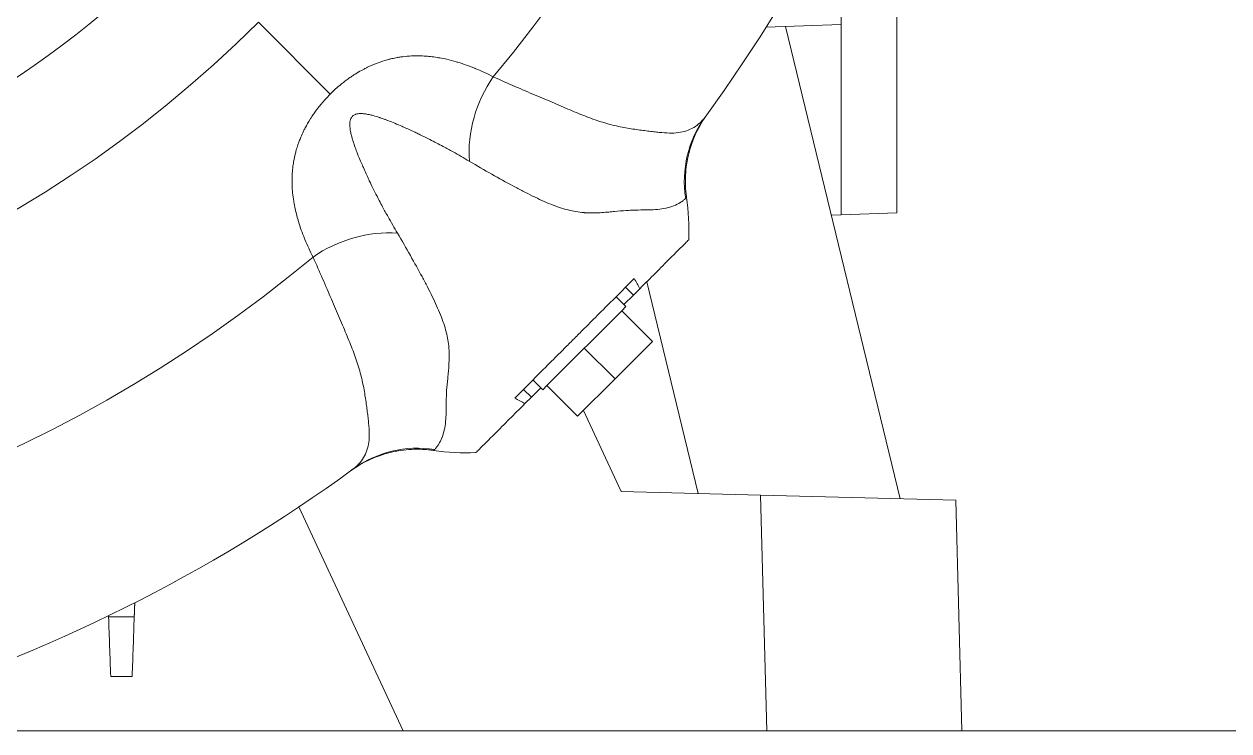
# Model space of a CAD drawing. Header units: millimetres. Extents: x 14484 to 44106, y -7531 to -758.
# Drawn here: x 23159.4 to 23375.6, y -2156 to -2029.1 of the extents above; entities that cross this region are included whole.
import ezdxf

# ---------------------------------------------------------------- set-up
doc = ezdxf.new("R2010")
doc.units = ezdxf.units.MM
doc.header["$LTSCALE"] = 15
doc.layers.add('IA-DIBUJO', color=3, linetype='Continuous', lineweight=30)

# ---------------------------------------------------------------- blocks, each defined once
blk = doc.blocks.new('A$Cd577ae4d')
at = {"color": 0, "linetype": 'Continuous', "lineweight": 0, "extrusion": (1.22465e-16, 1, -2.22045e-16)}
for p, q in [((-256.82, -120.31), (-256.82, -116.45)), ((-266.82, -116.8), (-266.82, -154.1)), ((-267.4, -205.39), (-246.82, -120.66)), ((-243.32, -120.78), (-256.82, -120.31)), ((-256.82, -120.31), (-256.82, -154.45)), ((-165.12, -132.77), (-152.22, -119.87)), ((-214.46, -137.96), (-214.46, -137.96)), ((-266.82, -154.1), (-256.82, -154.45)), ((-255.04, -154.51), (-256.82, -154.45)), ((-221.93, -166.45), (-231.15, -204.44)), ((-220.68, -167.7), (-219.52, -168.86)), ((-218.11, -167.44), (-219.52, -168.86)), ((-219.52, -168.86), (-217.82, -170.55)), ((-218.18, -170.91), (-216.41, -169.14)), ((-222.95, -177.17), (-217.44, -171.65)), ((-218.18, -170.91), (-217.44, -171.65)), ((-216.89, -172.2), (-217.44, -171.65)), ((-216.89, -172.2), (-211.27, -177.82)), ((-216.23, -183.88), (-222.95, -177.17)), ((-216.23, -183.88), (-210.72, -178.37)), ((-210.72, -178.37), (-211.27, -177.82)), ((-210.17, -178.92), (-210.72, -178.37)), ((-210.17, -178.92), (-204.55, -184.54)), ((-170.31, -182.11), (-170.31, -182.11)), ((-209.52, -190.6), (-216.23, -183.88)), ((-209.52, -190.6), (-204, -185.09)), ((-204, -185.09), (-204.55, -184.54)), ((-204, -185.09), (-203.26, -185.83)), ((-203.26, -185.83), (-201.49, -184.06)), ((-202.9, -185.47), (-201.21, -187.17)), ((-199.79, -185.76), (-201.21, -187.17)), ((-201.21, -187.17), (-200.05, -188.33)), ((-210.56, -189.55), (-217.34, -204.08)), ((-242.36, -204.73), (-277.4, -205.65)), ((-242.36, -204.73), (-243.47, -247.05)), ((-242.36, -204.73), (-217.34, -204.08)), ((-278.48, -247.05), (-277.4, -205.65)), ((-159.48, -206.86), (-178.22, -247.05)), ((-129.57, -237.26), (-125.71, -237.26)), ((-243.47, -247.05), (-278.48, -247.05)), ((-178.22, -247.05), (-243.47, -247.05))]:
    blk.add_line(p, q, dxfattribs=at)
at = {"color": 0, "linetype": 'Continuous', "lineweight": 0, "extrusion": (-2.71926e-32, -2.22045e-16, -1)}
for radius, start, end in [(287.5, 323.9362, 36.0638), (253.05, 320.1867, 39.8133), (215.27, 135, 315), (195.27, 199.8635, 315), (253.05, 230.1867, 309.8133), (287.5, 286.9574, 306.0638)]:
    blk.add_arc((0, 32.35), radius, start, end, dxfattribs=at)
at = {"color": 0, "linetype": 'Continuous', "lineweight": 0, "extrusion": (-1.2326e-32, -2.22045e-16, -1)}
blk.add_ellipse((-206.9, -140.11), major_axis=(8.45, -18.13), ratio=0.805393, start_param=-1.780601, end_param=-0.96562, dxfattribs=at)
at = {"color": 0, "linetype": 'Continuous', "lineweight": 0, "extrusion": (-4.93038e-32, -2.22045e-16, -1)}
blk.add_ellipse((-248.57, -148.67), major_axis=(16.17, 11.77), ratio=0.985839, start_param=0, end_param=0.778497, dxfattribs=at)
at = {"color": 0, "linetype": 'Continuous', "lineweight": 0, "extrusion": (-2.71315e-32, -2.22045e-16, -1)}
blk.add_ellipse((-192.43, -157.16), major_axis=(0.03, -38.65), ratio=0.959016, start_param=1.52602, end_param=1.723561, dxfattribs=at)
at = {"color": 0, "linetype": 'Continuous', "lineweight": 0}
for centre, major_axis, ratio, start_param, end_param in [((-172.46, -174.55), (-18.13, 8.45), 0.805393, -1.780601, -0.96562), ((-181.02, -216.22), (11.77, 16.17), 0.985839, 0, 0.778497)]:
    blk.add_ellipse(centre, major_axis=major_axis, ratio=ratio, start_param=start_param, end_param=end_param, dxfattribs=at)
at = {"color": 0, "linetype": 'Continuous', "lineweight": 0, "extrusion": (-2.72519e-32, -2.22045e-16, -1)}
blk.add_ellipse((-189.51, -160.08), major_axis=(-38.65, 0.03), ratio=0.959016, start_param=-1.723561, end_param=-1.52602, dxfattribs=at)
at = {"color": 0, "linetype": 'Continuous', "lineweight": 0}
for points, knots in [([(-194.38, -129.68), (-193.33, -129.14), (-192.28, -128.65), (-191.23, -128.22), (-191.17, -128.19), (-191.12, -128.17), (-191.07, -128.15), (-190.07, -127.74), (-189.06, -127.38), (-188.04, -127.07), (-187.93, -127.04), (-187.83, -127.01), (-187.73, -126.98), (-187.17, -126.82), (-186.61, -126.67), (-186.04, -126.54), (-185.62, -126.44), (-185.2, -126.36), (-184.77, -126.28), (-184.62, -126.26), (-184.48, -126.23), (-184.33, -126.21), (-183.92, -126.14), (-183.51, -126.09), (-183.09, -126.04), (-182.92, -126.02), (-182.75, -126.01), (-182.58, -125.99), (-182.18, -125.96), (-181.78, -125.93), (-181.37, -125.92), (-181.18, -125.92), (-180.99, -125.91), (-180.8, -125.91), (-179.82, -125.91), (-178.82, -125.97), (-177.78, -126.12), (-177.56, -126.15), (-177.33, -126.19), (-177.11, -126.23), (-176.79, -126.28), (-176.47, -126.35), (-176.15, -126.42), (-176.06, -126.45), (-175.97, -126.47), (-175.87, -126.49), (-175.64, -126.55), (-175.41, -126.61), (-175.18, -126.67), (-174.76, -126.79), (-174.33, -126.93), (-173.89, -127.09), (-173.67, -127.17), (-173.44, -127.25), (-173.21, -127.34), (-172.75, -127.53), (-172.28, -127.73), (-171.81, -127.96), (-171.6, -128.06), (-171.39, -128.17), (-171.18, -128.28), (-171.03, -128.36), (-170.87, -128.44), (-170.71, -128.53), (-170.34, -128.73), (-169.97, -128.95), (-169.6, -129.19), (-169.44, -129.29), (-169.28, -129.39), (-169.12, -129.5), (-168.9, -129.64), (-168.69, -129.78), (-168.47, -129.94), (-168.34, -130.03), (-168.21, -130.12), (-168.09, -130.22), (-168.02, -130.26), (-167.96, -130.31), (-167.9, -130.35), (-167.71, -130.5), (-167.52, -130.64), (-167.33, -130.8), (-167.24, -130.87), (-167.15, -130.94), (-167.06, -131.01), (-166.39, -131.56), (-165.75, -132.14), (-165.12, -132.77)], [0, 0, 0, 0, 0.00595528, 0.00595528, 0.00595528, 0.00625049, 0.00625049, 0.00625049, 0.01191056, 0.01191056, 0.01191056, 0.01247241, 0.01247241, 0.01247241, 0.01557087, 0.01557087, 0.01557087, 0.01786584, 0.01786584, 0.01786584, 0.01865949, 0.01865949, 0.01865949, 0.02084347, 0.02084347, 0.02084347, 0.0217368, 0.0217368, 0.0217368, 0.02382111, 0.02382111, 0.02382111, 0.02479926, 0.02479926, 0.02479926, 0.02977639, 0.02977639, 0.02977639, 0.03084314, 0.03084314, 0.03084314, 0.03233205, 0.03233205, 0.03233205, 0.03275403, 0.03275403, 0.03275403, 0.03380857, 0.03380857, 0.03380857, 0.03573167, 0.03573167, 0.03573167, 0.03671863, 0.03671863, 0.03671863, 0.03870931, 0.03870931, 0.03870931, 0.03956076, 0.03956076, 0.03956076, 0.04019813, 0.04019813, 0.04019813, 0.04168695, 0.04168695, 0.04168695, 0.04232697, 0.04232697, 0.04232697, 0.04317577, 0.04317577, 0.04317577, 0.04368042, 0.04368042, 0.04368042, 0.04392018, 0.04392018, 0.04392018, 0.04466459, 0.04466459, 0.04466459, 0.04501355, 0.04501355, 0.04501355, 0.04764223, 0.04764223, 0.04764223, 0.04764223]), ([(-232.4, -136.9), (-232.28, -137.07), (-232.14, -137.24), (-231.98, -137.41), (-231.83, -137.58), (-231.67, -137.75), (-231.49, -137.91), (-231.14, -138.23), (-230.76, -138.51), (-230.35, -138.76), (-229.94, -139), (-229.5, -139.21), (-229.04, -139.36), (-228.58, -139.52), (-228.1, -139.63), (-227.59, -139.69), (-227.08, -139.76), (-226.54, -139.78), (-225.98, -139.77), (-225.41, -139.76), (-224.81, -139.72), (-224.17, -139.65), (-223.85, -139.62), (-223.52, -139.59), (-223.17, -139.54), (-222.83, -139.5), (-222.47, -139.46), (-222.11, -139.41), (-221.37, -139.32), (-220.59, -139.22), (-219.76, -139.09), (-219.34, -139.03), (-218.92, -138.96), (-218.49, -138.89), (-218.05, -138.81), (-217.61, -138.73), (-217.16, -138.64), (-216.27, -138.45), (-215.35, -138.22), (-214.41, -137.95), (-213.48, -137.67), (-212.52, -137.35), (-211.55, -136.98), (-210.57, -136.62), (-209.57, -136.22), (-208.54, -135.79), (-207.51, -135.36), (-206.44, -134.9), (-205.34, -134.43), (-204.79, -134.2), (-204.23, -133.95), (-203.65, -133.71), (-203.08, -133.47), (-202.5, -133.22), (-201.91, -132.97), (-200.73, -132.46), (-199.5, -131.94), (-198.25, -131.39), (-196.99, -130.85), (-195.7, -130.28), (-194.38, -129.68)], [0, 0, 0, 0, 0.0036195, 0.0036195, 0.0036195, 0.0072372, 0.0072372, 0.0072372, 0.0144744, 0.0144744, 0.0144744, 0.0217117, 0.0217117, 0.0217117, 0.0289489, 0.0289489, 0.0289489, 0.0361861, 0.0361861, 0.0361861, 0.0434233, 0.0434233, 0.0434233, 0.047044, 0.047044, 0.047044, 0.0506606, 0.0506606, 0.0506606, 0.0578978, 0.0578978, 0.0578978, 0.0615192, 0.0615192, 0.0615192, 0.065135, 0.065135, 0.065135, 0.0723722, 0.0723722, 0.0723722, 0.0796095, 0.0796095, 0.0796095, 0.0868467, 0.0868467, 0.0868467, 0.0940836, 0.0940836, 0.0940836, 0.0977018, 0.0977018, 0.0977018, 0.1013202, 0.1013202, 0.1013202, 0.1085576, 0.1085576, 0.1085576, 0.1157956, 0.1157956, 0.1157956, 0.1157956]), ([(-165.12, -132.77), (-164.81, -133.08), (-164.5, -133.41), (-164.2, -133.73), (-164.16, -133.78), (-164.12, -133.82), (-164.08, -133.87), (-163.82, -134.16), (-163.58, -134.44), (-163.34, -134.73), (-163.27, -134.82), (-163.2, -134.91), (-163.13, -135), (-162.83, -135.37), (-162.55, -135.75), (-162.28, -136.13), (-162.13, -136.35), (-161.98, -136.57), (-161.83, -136.78), (-161.73, -136.95), (-161.62, -137.11), (-161.52, -137.27), (-161.19, -137.81), (-160.89, -138.33), (-160.62, -138.85), (-160.51, -139.06), (-160.41, -139.26), (-160.31, -139.46), (-160.14, -139.82), (-159.98, -140.17), (-159.83, -140.52), (-159.78, -140.64), (-159.73, -140.76), (-159.69, -140.88), (-159.6, -141.11), (-159.51, -141.34), (-159.43, -141.56), (-159.39, -141.67), (-159.35, -141.78), (-159.32, -141.88), (-159.21, -142.21), (-159.11, -142.54), (-159.01, -142.86), (-158.95, -143.09), (-158.89, -143.32), (-158.83, -143.55), (-158.73, -143.96), (-158.65, -144.37), (-158.57, -144.77), (-158.53, -145), (-158.5, -145.22), (-158.47, -145.44), (-158.41, -145.84), (-158.36, -146.24), (-158.33, -146.64), (-158.31, -146.85), (-158.3, -147.05), (-158.29, -147.26), (-158.27, -147.67), (-158.26, -148.07), (-158.26, -148.46), (-158.26, -148.65), (-158.27, -148.84), (-158.27, -149.03), (-158.3, -150.03), (-158.4, -151.01), (-158.56, -151.97), (-158.58, -152.12), (-158.6, -152.27), (-158.63, -152.41), (-158.71, -152.84), (-158.79, -153.26), (-158.89, -153.68), (-159.02, -154.24), (-159.16, -154.81), (-159.33, -155.37), (-159.36, -155.47), (-159.39, -155.57), (-159.42, -155.67), (-159.73, -156.69), (-160.09, -157.71), (-160.5, -158.71), (-160.52, -158.77), (-160.54, -158.82), (-160.56, -158.87), (-161, -159.93), (-161.49, -160.98), (-162.03, -162.03)], [0.04764223, 0.04764223, 0.04764223, 0.04764223, 0.04895057, 0.04895057, 0.04895057, 0.0491311, 0.0491311, 0.0491311, 0.05027257, 0.05027257, 0.05027257, 0.05061997, 0.05061997, 0.05061997, 0.05210884, 0.05210884, 0.05210884, 0.05296312, 0.05296312, 0.05296312, 0.05359771, 0.05359771, 0.05359771, 0.05572842, 0.05572842, 0.05572842, 0.05657545, 0.05657545, 0.05657545, 0.05806432, 0.05806432, 0.05806432, 0.0585735, 0.0585735, 0.0585735, 0.05955319, 0.05955319, 0.05955319, 0.06002185, 0.06002185, 0.06002185, 0.06148457, 0.06148457, 0.06148457, 0.06253093, 0.06253093, 0.06253093, 0.06444688, 0.06444688, 0.06444688, 0.06550867, 0.06550867, 0.06550867, 0.06745155, 0.06745155, 0.06745155, 0.0684864, 0.0684864, 0.0684864, 0.07048939, 0.07048939, 0.07048939, 0.07146414, 0.07146414, 0.07146414, 0.07662118, 0.07662118, 0.07662118, 0.07741962, 0.07741962, 0.07741962, 0.07970791, 0.07970791, 0.07970791, 0.08280614, 0.08280614, 0.08280614, 0.0833751, 0.0833751, 0.0833751, 0.08903213, 0.08903213, 0.08903213, 0.08933058, 0.08933058, 0.08933058, 0.09528606, 0.09528606, 0.09528606, 0.09528606]), ([(-229.07, -151.31), (-229.02, -150.98), (-228.98, -150.65), (-228.92, -149.98), (-228.89, -149.65), (-228.85, -148.66), (-228.85, -148), (-228.95, -146.05), (-229.14, -144.77), (-230.08, -140.96), (-231.2, -138.55), (-232.75, -136.43)], [0, 0, 0, 0, 0.10029, 0.10029, 0.200024, 0.200024, 0.397607, 0.397607, 0.785794, 0.785794, 1.573675, 1.573675, 1.573675, 1.573675]), ([(-177.17, -157.73), (-176.6, -156.77), (-176.04, -155.79), (-175.49, -154.8), (-175.16, -154.22), (-174.84, -153.63), (-174.52, -153.03), (-174.31, -152.64), (-174.1, -152.25), (-173.9, -151.86), (-173.64, -151.37), (-173.39, -150.88), (-173.14, -150.38), (-172.9, -149.9), (-172.65, -149.41), (-172.42, -148.91), (-172.29, -148.65), (-172.16, -148.39), (-172.04, -148.12), (-171.71, -147.42), (-171.38, -146.71), (-171.06, -145.98), (-171, -145.84), (-170.94, -145.7), (-170.88, -145.56), (-170.73, -145.22), (-170.58, -144.88), (-170.44, -144.54), (-170.25, -144.07), (-170.06, -143.6), (-169.88, -143.13), (-169.85, -143.05), (-169.82, -142.97), (-169.79, -142.89), (-169.65, -142.52), (-169.51, -142.15), (-169.39, -141.77), (-169.36, -141.68), (-169.32, -141.58), (-169.29, -141.49), (-169.25, -141.36), (-169.21, -141.24), (-169.18, -141.11), (-169.11, -140.9), (-169.05, -140.69), (-168.99, -140.47), (-168.95, -140.33), (-168.91, -140.18), (-168.88, -140.03), (-168.82, -139.78), (-168.77, -139.54), (-168.72, -139.28), (-168.72, -139.28), (-168.72, -139.27), (-168.72, -139.26), (-168.68, -139), (-168.64, -138.74), (-168.63, -138.46), (-168.62, -138.38), (-168.62, -138.31), (-168.62, -138.23), (-168.62, -138.17), (-168.62, -138.1), (-168.63, -138.04), (-168.63, -137.9), (-168.65, -137.75), (-168.68, -137.6), (-168.69, -137.53), (-168.71, -137.45), (-168.74, -137.37), (-168.76, -137.3), (-168.79, -137.22), (-168.83, -137.14), (-168.84, -137.1), (-168.86, -137.07), (-168.88, -137.03), (-168.91, -136.99), (-168.93, -136.95), (-168.96, -136.92), (-169, -136.86), (-169.05, -136.8), (-169.1, -136.75), (-169.11, -136.74), (-169.12, -136.73), (-169.13, -136.71), (-169.2, -136.65), (-169.27, -136.6), (-169.35, -136.55), (-169.42, -136.51), (-169.5, -136.47), (-169.57, -136.44), (-169.62, -136.42), (-169.67, -136.4), (-169.71, -136.39), (-169.82, -136.35), (-169.93, -136.33), (-170.03, -136.31), (-170.06, -136.31), (-170.09, -136.3), (-170.12, -136.3), (-170.24, -136.29), (-170.35, -136.28), (-170.47, -136.27), (-170.5, -136.27), (-170.54, -136.27), (-170.57, -136.27), (-170.68, -136.27), (-170.78, -136.28), (-170.89, -136.28), (-171.14, -136.3), (-171.38, -136.33), (-171.62, -136.37), (-171.64, -136.37), (-171.67, -136.38), (-171.69, -136.38), (-171.95, -136.43), (-172.2, -136.48), (-172.45, -136.54), (-172.57, -136.57), (-172.69, -136.6), (-172.81, -136.64), (-173.19, -136.74), (-173.55, -136.85), (-173.9, -136.97), (-173.97, -136.99), (-174.03, -137.01), (-174.1, -137.03), (-174.33, -137.11), (-174.55, -137.18), (-174.77, -137.26), (-174.95, -137.33), (-175.12, -137.39), (-175.29, -137.46), (-175.35, -137.48), (-175.41, -137.5), (-175.46, -137.52), (-176.31, -137.85), (-177.14, -138.19), (-177.95, -138.54), (-178.08, -138.6), (-178.2, -138.65), (-178.32, -138.71), (-178.82, -138.92), (-179.31, -139.15), (-179.79, -139.37), (-180.03, -139.48), (-180.27, -139.59), (-180.51, -139.71), (-180.76, -139.83), (-181.02, -139.95), (-181.27, -140.07), (-181.77, -140.31), (-182.26, -140.55), (-182.74, -140.8), (-182.82, -140.84), (-182.9, -140.88), (-182.98, -140.92), (-183.4, -141.13), (-183.81, -141.34), (-184.22, -141.56), (-184.61, -141.76), (-185.01, -141.97), (-185.4, -142.18), (-185.99, -142.5), (-186.58, -142.82), (-187.16, -143.14), (-188.15, -143.69), (-189.12, -144.25), (-190.08, -144.82)], [0, 0, 0, 0, 0.00534815, 0.00534815, 0.00534815, 0.00852092, 0.00852092, 0.00852092, 0.01060285, 0.01060285, 0.01060285, 0.01317616, 0.01317616, 0.01317616, 0.01570595, 0.01570595, 0.01570595, 0.01704183, 0.01704183, 0.01704183, 0.02061041, 0.02061041, 0.02061041, 0.02130229, 0.02130229, 0.02130229, 0.02295858, 0.02295858, 0.02295858, 0.02518752, 0.02518752, 0.02518752, 0.02556275, 0.02556275, 0.02556275, 0.02727164, 0.02727164, 0.02727164, 0.02769298, 0.02769298, 0.02769298, 0.02825313, 0.02825313, 0.02825313, 0.02918685, 0.02918685, 0.02918685, 0.02982321, 0.02982321, 0.02982321, 0.03086206, 0.03086206, 0.03086206, 0.03088832, 0.03088832, 0.03088832, 0.03195343, 0.03195343, 0.03195343, 0.03224274, 0.03224274, 0.03224274, 0.03248599, 0.03248599, 0.03248599, 0.03301855, 0.03301855, 0.03301855, 0.03328415, 0.03328415, 0.03328415, 0.03355111, 0.03355111, 0.03355111, 0.03368242, 0.03368242, 0.03368242, 0.03381738, 0.03381738, 0.03381738, 0.03403412, 0.03403412, 0.03403412, 0.03408366, 0.03408366, 0.03408366, 0.03434994, 0.03434994, 0.03434994, 0.03461622, 0.03461622, 0.03461622, 0.03477874, 0.03477874, 0.03477874, 0.03514878, 0.03514878, 0.03514878, 0.03525373, 0.03525373, 0.03525373, 0.03568133, 0.03568133, 0.03568133, 0.03581171, 0.03581171, 0.03581171, 0.03621389, 0.03621389, 0.03621389, 0.03719292, 0.03719292, 0.03719292, 0.03727901, 0.03727901, 0.03727901, 0.03834412, 0.03834412, 0.03834412, 0.03886413, 0.03886413, 0.03886413, 0.04047435, 0.04047435, 0.04047435, 0.04076879, 0.04076879, 0.04076879, 0.04179849, 0.04179849, 0.04179849, 0.04260458, 0.04260458, 0.04260458, 0.04287309, 0.04287309, 0.04287309, 0.04686504, 0.04686504, 0.04686504, 0.04747404, 0.04747404, 0.04747404, 0.04991832, 0.04991832, 0.04991832, 0.05112549, 0.05112549, 0.05112549, 0.05242113, 0.05242113, 0.05242113, 0.05496743, 0.05496743, 0.05496743, 0.05538595, 0.05538595, 0.05538595, 0.05755168, 0.05755168, 0.05755168, 0.05964641, 0.05964641, 0.05964641, 0.06281272, 0.06281272, 0.06281272, 0.06816733, 0.06816733, 0.06816733, 0.06816733]), ([(-190.08, -144.82), (-191.45, -145.64), (-192.79, -146.41), (-194.1, -147.15), (-194.1, -147.16), (-194.11, -147.16), (-194.11, -147.16), (-195.41, -147.9), (-196.68, -148.59), (-197.9, -149.25), (-197.9, -149.25), (-197.9, -149.25), (-197.91, -149.25), (-198.51, -149.58), (-199.11, -149.89), (-199.7, -150.19), (-200.28, -150.5), (-200.86, -150.79), (-201.42, -151.07), (-201.43, -151.07), (-201.44, -151.07), (-201.45, -151.08), (-202.58, -151.63), (-203.67, -152.13), (-204.71, -152.54), (-204.71, -152.55), (-204.72, -152.55), (-204.72, -152.55), (-205.77, -152.97), (-206.78, -153.31), (-207.75, -153.56), (-207.77, -153.57), (-207.78, -153.57), (-207.8, -153.57), (-208.75, -153.82), (-209.68, -153.97), (-210.59, -154.05), (-210.64, -154.05), (-210.69, -154.06), (-210.75, -154.06), (-211.62, -154.12), (-212.47, -154.12), (-213.3, -154.08), (-213.38, -154.07), (-213.46, -154.07), (-213.54, -154.06), (-213.99, -154.04), (-214.43, -154), (-214.86, -153.97), (-215.21, -153.94), (-215.55, -153.9), (-215.88, -153.87), (-215.96, -153.86), (-216.04, -153.86), (-216.11, -153.85), (-216.86, -153.78), (-217.57, -153.71), (-218.25, -153.67), (-218.3, -153.66), (-218.34, -153.66), (-218.39, -153.66), (-218.75, -153.64), (-219.09, -153.62), (-219.43, -153.61), (-219.74, -153.6), (-220.05, -153.59), (-220.35, -153.59), (-220.37, -153.59), (-220.39, -153.58), (-220.4, -153.58), (-221.04, -153.57), (-221.64, -153.57), (-222.21, -153.56), (-222.21, -153.56), (-222.22, -153.56), (-222.22, -153.56), (-222.8, -153.54), (-223.35, -153.52), (-223.87, -153.47), (-223.87, -153.47), (-223.88, -153.47), (-223.88, -153.47), (-224.4, -153.42), (-224.9, -153.34), (-225.37, -153.24), (-225.38, -153.24), (-225.4, -153.23), (-225.41, -153.23), (-225.87, -153.13), (-226.32, -153), (-226.74, -152.83), (-226.75, -152.83), (-226.77, -152.82), (-226.79, -152.81), (-227.2, -152.65), (-227.59, -152.46), (-227.94, -152.24), (-227.96, -152.23), (-227.97, -152.22), (-227.99, -152.21), (-228.17, -152.1), (-228.34, -151.98), (-228.49, -151.86), (-228.65, -151.74), (-228.79, -151.61), (-228.91, -151.48)], [0, 0, 0, 0, 0.0075793, 0.0075793, 0.0075793, 0.0076143, 0.0076143, 0.0076143, 0.0151585, 0.0151585, 0.0151585, 0.0151707, 0.0151707, 0.0151707, 0.0189224, 0.0189224, 0.0189224, 0.0226794, 0.0226794, 0.0226794, 0.0227378, 0.0227378, 0.0227378, 0.0302767, 0.0302767, 0.0302767, 0.0303171, 0.0303171, 0.0303171, 0.0378963, 0.0378963, 0.0378963, 0.0380324, 0.0380324, 0.0380324, 0.0454756, 0.0454756, 0.0454756, 0.0459202, 0.0459202, 0.0459202, 0.0530548, 0.0530548, 0.0530548, 0.0537511, 0.0537511, 0.0537511, 0.0575894, 0.0575894, 0.0575894, 0.0606341, 0.0606341, 0.0606341, 0.0613535, 0.0613535, 0.0613535, 0.0682134, 0.0682134, 0.0682134, 0.0686966, 0.0686966, 0.0686966, 0.0723331, 0.0723331, 0.0723331, 0.0757926, 0.0757926, 0.0757926, 0.075991, 0.075991, 0.075991, 0.0833719, 0.0833719, 0.0833719, 0.0834341, 0.0834341, 0.0834341, 0.0909512, 0.0909512, 0.0909512, 0.0910224, 0.0910224, 0.0910224, 0.0985304, 0.0985304, 0.0985304, 0.0986981, 0.0986981, 0.0986981, 0.1061097, 0.1061097, 0.1061097, 0.1063877, 0.1063877, 0.1063877, 0.1136889, 0.1136889, 0.1136889, 0.1139885, 0.1139885, 0.1139885, 0.1176998, 0.1176998, 0.1176998, 0.1212682, 0.1212682, 0.1212682, 0.1212682]), ([(-183.83, -196.56), (-183.96, -196.44), (-184.09, -196.3), (-184.21, -196.14), (-184.33, -195.99), (-184.45, -195.82), (-184.56, -195.64), (-184.57, -195.62), (-184.58, -195.61), (-184.59, -195.6), (-184.81, -195.24), (-185, -194.85), (-185.16, -194.44), (-185.17, -194.42), (-185.18, -194.41), (-185.18, -194.39), (-185.34, -193.97), (-185.48, -193.53), (-185.58, -193.06), (-185.58, -193.05), (-185.59, -193.04), (-185.59, -193.03), (-185.69, -192.56), (-185.77, -192.06), (-185.82, -191.54), (-185.82, -191.54), (-185.82, -191.53), (-185.82, -191.53), (-185.87, -191.01), (-185.89, -190.46), (-185.91, -189.88), (-185.92, -189.31), (-185.92, -188.71), (-185.93, -188.06), (-185.93, -188.05), (-185.93, -188.04), (-185.93, -188.03), (-185.94, -187.73), (-185.95, -187.41), (-185.96, -187.09), (-185.97, -186.76), (-185.98, -186.41), (-186.01, -186.06), (-186.01, -186.02), (-186.01, -185.98), (-186.01, -185.94), (-186.06, -185.26), (-186.12, -184.54), (-186.2, -183.79), (-186.2, -183.72), (-186.21, -183.65), (-186.22, -183.58), (-186.29, -182.82), (-186.37, -182.04), (-186.41, -181.23), (-186.42, -181.16), (-186.42, -181.09), (-186.42, -181.02), (-186.44, -180.63), (-186.46, -180.24), (-186.46, -179.85), (-186.46, -179.38), (-186.45, -178.91), (-186.41, -178.43), (-186.41, -178.39), (-186.41, -178.35), (-186.4, -178.31), (-186.37, -177.85), (-186.31, -177.38), (-186.23, -176.9), (-186.15, -176.43), (-186.05, -175.96), (-185.93, -175.47), (-185.93, -175.46), (-185.93, -175.46), (-185.92, -175.45), (-185.67, -174.46), (-185.33, -173.45), (-184.91, -172.39), (-184.91, -172.39), (-184.9, -172.38), (-184.9, -172.37), (-184.48, -171.32), (-183.98, -170.23), (-183.43, -169.1), (-183.42, -169.09), (-183.42, -169.09), (-183.42, -169.08), (-183.14, -168.52), (-182.85, -167.94), (-182.55, -167.35), (-182.25, -166.77), (-181.93, -166.17), (-181.6, -165.56), (-181.6, -165.55), (-181.6, -165.54), (-181.59, -165.54), (-180.94, -164.32), (-180.24, -163.06), (-179.51, -161.77), (-179.51, -161.75), (-179.5, -161.74), (-179.5, -161.73), (-178.76, -160.43), (-177.99, -159.1), (-177.17, -157.73)], [0, 0, 0, 0, 0.0035603, 0.0035603, 0.0035603, 0.0072631, 0.0072631, 0.0072631, 0.007546, 0.007546, 0.007546, 0.0148453, 0.0148453, 0.0148453, 0.0150919, 0.0150919, 0.0150919, 0.0225147, 0.0225147, 0.0225147, 0.0226379, 0.0226379, 0.0226379, 0.0301685, 0.0301685, 0.0301685, 0.0301838, 0.0301838, 0.0301838, 0.0377298, 0.0377298, 0.0377298, 0.0451533, 0.0451533, 0.0451533, 0.0452757, 0.0452757, 0.0452757, 0.0487992, 0.0487992, 0.0487992, 0.0524234, 0.0524234, 0.0524234, 0.0528217, 0.0528217, 0.0528217, 0.0597386, 0.0597386, 0.0597386, 0.0603677, 0.0603677, 0.0603677, 0.0673147, 0.0673147, 0.0673147, 0.0679136, 0.0679136, 0.0679136, 0.0712126, 0.0712126, 0.0712126, 0.0751438, 0.0751438, 0.0751438, 0.0754596, 0.0754596, 0.0754596, 0.0792326, 0.0792326, 0.0792326, 0.0829503, 0.0829503, 0.0829503, 0.0830055, 0.0830055, 0.0830055, 0.0905515, 0.0905515, 0.0905515, 0.0905992, 0.0905992, 0.0905992, 0.0980975, 0.0980975, 0.0980975, 0.0981254, 0.0981254, 0.0981254, 0.1018581, 0.1018581, 0.1018581, 0.1055916, 0.1055916, 0.1055916, 0.1056434, 0.1056434, 0.1056434, 0.1131274, 0.1131274, 0.1131274, 0.1131894, 0.1131894, 0.1131894, 0.1207353, 0.1207353, 0.1207353, 0.1207353]), ([(-220.68, -167.7), (-221.68, -166.7), (-222.6, -165.78), (-224.38, -164), (-225.25, -163.13), (-227.12, -161.26), (-228.13, -160.25), (-229.08, -159.3), (-229.29, -159.09), (-229.46, -158.92)], [0.000001, 0.000001, 0.000001, 0.000001, 0.910773, 0.910773, 1.975436, 1.975436, 3.47505, 3.47505, 3.945478, 3.945478, 3.945478, 3.945478]), ([(-162.03, -162.03), (-162.63, -163.35), (-163.2, -164.64), (-163.75, -165.9), (-164.29, -167.16), (-164.81, -168.38), (-165.32, -169.56), (-165.57, -170.16), (-165.82, -170.74), (-166.06, -171.31), (-166.31, -171.88), (-166.55, -172.45), (-166.78, -173), (-167.26, -174.1), (-167.71, -175.17), (-168.14, -176.2), (-168.57, -177.24), (-168.98, -178.24), (-169.34, -179.22), (-169.7, -180.19), (-170.03, -181.15), (-170.31, -182.09), (-170.44, -182.56), (-170.57, -183.02), (-170.68, -183.48), (-170.8, -183.94), (-170.9, -184.4), (-170.99, -184.84), (-171.18, -185.74), (-171.32, -186.61), (-171.45, -187.43), (-171.57, -188.26), (-171.67, -189.04), (-171.77, -189.77), (-171.81, -190.14), (-171.86, -190.49), (-171.9, -190.84), (-171.94, -191.18), (-171.97, -191.51), (-172.01, -191.83), (-172.07, -192.47), (-172.11, -193.07), (-172.12, -193.63), (-172.13, -194.2), (-172.11, -194.73), (-172.04, -195.24), (-171.98, -195.75), (-171.87, -196.23), (-171.71, -196.69), (-171.56, -197.15), (-171.35, -197.59), (-171.11, -198), (-170.86, -198.41), (-170.58, -198.79), (-170.26, -199.14), (-170.1, -199.32), (-169.93, -199.48), (-169.76, -199.63), (-169.59, -199.79), (-169.42, -199.93), (-169.25, -200.05)], [0, 0, 0, 0, 0.0072735, 0.0072735, 0.0072735, 0.0145456, 0.0145456, 0.0145456, 0.0181827, 0.0181827, 0.0181827, 0.0218184, 0.0218184, 0.0218184, 0.0290899, 0.0290899, 0.0290899, 0.0363611, 0.0363611, 0.0363611, 0.043633, 0.043633, 0.043633, 0.0472694, 0.0472694, 0.0472694, 0.0509062, 0.0509062, 0.0509062, 0.0581801, 0.0581801, 0.0581801, 0.0654534, 0.0654534, 0.0654534, 0.0690895, 0.0690895, 0.0690895, 0.0727253, 0.0727253, 0.0727253, 0.0799965, 0.0799965, 0.0799965, 0.0872681, 0.0872681, 0.0872681, 0.0945407, 0.0945407, 0.0945407, 0.1018148, 0.1018148, 0.1018148, 0.1090899, 0.1090899, 0.1090899, 0.1127275, 0.1127275, 0.1127275, 0.1163648, 0.1163648, 0.1163648, 0.1163648]), ([(-219.68, -165.87), (-219.85, -166.19), (-220.03, -166.5), (-220.36, -167.1), (-220.52, -167.4), (-220.68, -167.7)], [0.000001, 0.000001, 0.000001, 0.000001, 0.3462461, 0.3462461, 0.6925795, 0.6925795, 0.6925795, 0.6925795]), ([(-219.68, -165.87), (-218.24, -167.31), (-216.73, -168.82), (-214.21, -171.34), (-213.23, -172.32), (-211.83, -173.72), (-211.2, -174.35), (-210.02, -175.53), (-209.49, -176.06), (-208.39, -177.16), (-207.86, -177.69), (-206.67, -178.88), (-206.04, -179.51), (-204.64, -180.91), (-203.65, -181.9), (-201.14, -184.41), (-199.65, -185.9), (-198.22, -187.33)], [0.000001, 0.000001, 0.000001, 0.000001, 1.356054, 1.356054, 2.486796, 2.486796, 3.238426, 3.238426, 3.810063, 3.810063, 4.382084, 4.382084, 5.138735, 5.138735, 6.276824, 6.276824, 7.598369, 7.598369, 7.598369, 7.598369]), ([(-200.05, -188.33), (-199.75, -188.17), (-199.45, -188.01), (-198.85, -187.68), (-198.54, -187.5), (-198.22, -187.33)], [0.000001, 0.000001, 0.000001, 0.000001, 0.346132, 0.346132, 0.6921748, 0.6921748, 0.6921748, 0.6921748]), ([(-191.27, -197.11), (-191.44, -196.94), (-191.65, -196.72), (-192.6, -195.77), (-193.62, -194.76), (-195.48, -192.9), (-196.36, -192.02), (-198.13, -190.24), (-199.05, -189.33), (-200.05, -188.33)], [0, 0, 0, 0, 0.459052, 0.459052, 1.91744, 1.91744, 2.952192, 2.952192, 3.837529, 3.837529, 3.837529, 3.837529]), ([(-168.78, -200.4), (-170.9, -198.85), (-173.31, -197.73), (-177.11, -196.79), (-178.4, -196.6), (-180.35, -196.5), (-181.01, -196.5), (-182, -196.54), (-182.33, -196.57), (-183, -196.63), (-183.33, -196.67), (-183.66, -196.72)], [0, 0, 0, 0, 0.787235, 0.787235, 1.175702, 1.175702, 1.373432, 1.373432, 1.473242, 1.473242, 1.573609, 1.573609, 1.573609, 1.573609]), ([(-129.57, -237.26), (-129.63, -235.48), (-129.69, -233.7), (-129.82, -230.13), (-129.88, -228.35), (-129.94, -226.56)], [0, 0, 0, 0, 3.072723, 3.072723, 6.145449, 6.145449, 6.145449, 6.145449]), ([(-129.94, -226.56), (-129.18, -226.57), (-128.41, -226.57), (-126.87, -226.58), (-126.1, -226.58), (-125.33, -226.58)], [-0.4610796, -0.4610796, -0.4610796, -0.4610796, -0.2305461, -0.2305461, -0.0000124, -0.0000124, -0.0000124, -0.0000124]), ([(-125.33, -226.58), (-125.4, -228.36), (-125.46, -230.14), (-125.58, -233.7), (-125.64, -235.48), (-125.71, -237.26)], [0, 0, 0, 0, 3.073312, 3.073312, 6.146624, 6.146624, 6.146624, 6.146624])]:
    blk.add_open_spline(points, degree=3, knots=knots, dxfattribs=at)
for points in [[(-228.91, -151.48), (-228.97, -151.42), (-229.02, -151.36), (-229.07, -151.31)], [(-183.66, -196.72), (-183.71, -196.67), (-183.77, -196.62), (-183.83, -196.56)]]:
    blk.add_open_spline(points, degree=3, dxfattribs=at)
for points, weights in [([(-130.03, -224.06), (-129.99, -225.31), (-129.94, -226.56)], [1.03236488833, 1.02973185414, 1.02708626558]), ([(-125.33, -226.58), (-125.33, -226.49), (-125.33, -226.4)], [1.03371209664, 1.03393164933, 1.0341511388])]:
    blk.add_rational_spline(points, weights, degree=2, dxfattribs=at)

msp = doc.modelspace()

# ---------------------------------------------------------------- linework, layer by layer
at = {"layer": 'IA-DIBUJO', "lineweight": 0}
msp.add_line((22516.62, -2155.96), (23583.19, -2155.96), dxfattribs=at)

# ---------------------------------------------------------------- block references
at = {"layer": 'IA-DIBUJO', "color": 8, "xscale": -1}
msp.add_blockref('A$Cd577ae4d', (23049.22, -1908.91), dxfattribs=at)

doc.saveas('drawing.dxf')
